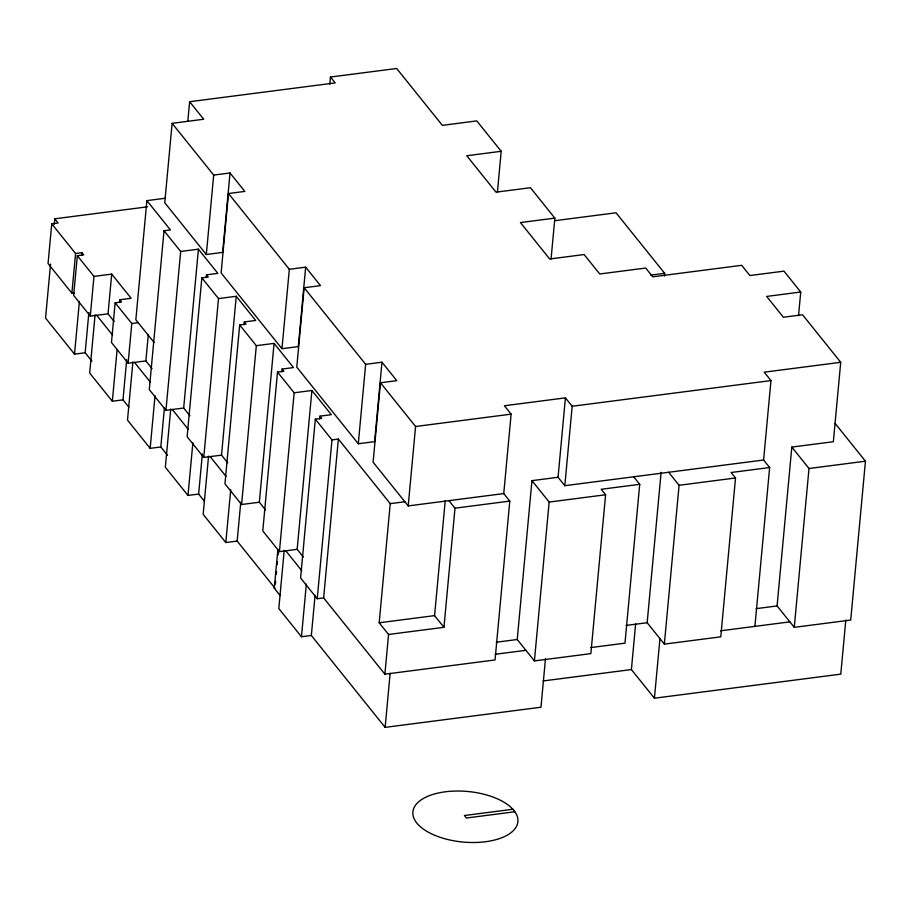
<?xml version="1.0" encoding="UTF-8"?>
<svg xmlns="http://www.w3.org/2000/svg" width="911" height="911" viewBox="0 0 911 911"><rect width="100%" height="100%" fill="white"/><g stroke="black" fill="none" stroke-linecap="round" stroke-linejoin="round"><path stroke-width="1.37" d="M147.605 206.808L54.762 218.799L58.133 223.001L51.745 223.821L48.055 263.541L71.878 293.205L74.44 292.875M50.56 264.053L45.55 318.076L74.508 354.14L85.156 352.762L91.897 361.155M54.25 224.277L54.762 218.799M71.878 293.205L75.567 253.486L51.745 223.821M75.567 253.486L81.956 252.666L83.721 254.852L77.321 255.684L73.643 295.392L90.28 316.117L108.033 313.828L114.217 321.515M81.705 255.399L81.956 252.666M74.508 354.14L79.394 301.495M85.156 352.762L88.879 312.587M90.28 316.117L93.97 276.409L77.321 255.684M95.074 314.853L89.677 373.032L112.338 401.239L122.985 399.861L128.884 407.217M108.033 313.828L111.711 274.109L93.97 276.409M111.711 274.109L131.138 298.296L119.785 299.765L121.539 301.962L115.15 302.782L111.472 342.502L128.109 363.216L145.862 360.927L152.035 368.625M119.535 302.509L119.785 299.765M112.338 401.239L117.086 349.983M122.985 399.861L126.709 359.686M128.109 363.216L131.799 323.507L115.15 302.782M165.187 198.256L146.887 200.625L135.841 319.761L154.073 342.468M132.904 361.952L127.506 420.13L150.156 448.337L160.814 446.971L167.556 455.363M145.862 360.927L148.277 334.906M172.122 123.327L164.754 202.743L206.319 254.511L222.648 252.393L230.016 172.976L213.686 175.083L172.122 123.327L203.711 119.239L189.636 101.713L335.191 82.912L330.477 77.036L396.684 68.484L442.347 125.354L476.783 120.901L501.198 151.294L497.406 192.187M146.887 200.625L170.425 229.925L164.026 230.745L149.29 389.601L165.939 410.326L183.68 408.026L189.864 415.723M150.156 448.337L155.041 395.704M187.825 121.22L189.636 101.713M160.814 446.971L164.401 408.174M165.939 410.326L180.674 251.47L164.026 230.745M170.733 409.05L165.335 467.241L187.985 495.447L198.632 494.069L204.531 501.414M183.68 408.026L198.416 249.181L180.674 251.47M198.416 249.181L217.843 273.368L206.49 274.837L208.243 277.024L201.855 277.855L187.119 436.699L203.757 457.424L221.51 455.136L227.693 462.822M206.319 254.511L213.686 175.083M206.228 277.65L206.49 274.837M187.985 495.447L192.87 442.803M198.632 494.069L202.367 453.894M203.757 457.424L218.503 298.569L201.855 277.855M228.49 193.519L221.122 272.947L281.966 348.708L298.296 346.601L305.663 267.174L289.334 269.292L228.49 193.519L244.82 191.412L230.016 172.976M208.562 456.16L203.164 514.339L225.814 542.546L237.167 541.077L274.997 588.187L274.291 588.278L277.889 549.481M221.51 455.136L236.245 296.28L218.503 298.569M236.245 296.28L255.672 320.467L244.319 321.936L246.072 324.134L239.684 324.954L224.949 483.809L241.586 504.523L259.339 502.234L265.522 509.932M244.057 324.749L244.319 321.936M225.814 542.546L230.699 489.902M237.167 541.077L240.766 502.291M241.586 504.523L256.321 345.679L239.684 324.954M259.339 502.234L274.074 343.379L256.321 345.679M274.074 343.379L293.501 367.577L282.137 369.046L283.902 371.232L277.513 372.064L262.778 530.908L279.415 551.633L297.168 549.333L303.34 557.031M281.966 348.708L289.334 269.292M281.875 371.859L282.137 369.046M275.384 584.031L275.646 581.252M276.284 574.329L276.545 571.561M277.183 564.638L277.434 561.859M278.083 554.936L278.333 552.168M279.415 551.633L294.151 392.778L277.513 372.064M304.149 287.728L296.781 367.156L358.285 443.748L374.615 441.641L381.982 362.214L365.653 364.332L304.149 287.728L320.478 285.621L305.663 267.174M284.209 550.358L278.812 608.548L301.461 636.755L311.346 635.479L385.137 727.365L540.975 707.232L545.473 658.744M329.816 84.085L330.477 77.036M297.168 549.333L311.904 390.489L294.151 392.778M311.904 390.489L331.331 414.676L319.966 416.145L321.731 418.331L315.331 419.162L300.596 578.007L317.244 598.732L323.633 597.901L384.886 674.186L495.049 659.951L509.796 501.096L503.749 493.58L511.117 414.152L504.375 405.748L565.424 397.868L572.176 406.26L564.809 485.688L763.6 460.009L769.647 467.537L754.912 626.381M319.704 418.958L319.966 416.145M301.461 636.755L306.347 584.11M311.346 635.479L315.081 595.304M317.244 598.732L331.98 439.888L315.331 419.162M323.633 597.901L338.368 439.056L331.98 439.888M358.285 443.748L365.653 364.332M381.982 362.214L396.797 380.661L380.468 382.768L373.1 462.196L408.208 505.912L503.749 493.58M384.886 674.186L388.564 634.466L379.192 622.794L390.238 503.646L338.368 439.056M385.137 727.365L390.147 673.331M408.208 505.912L415.575 426.496L380.468 382.768M388.564 634.466L443.953 627.315L434.57 615.631L445.228 500.697M443.953 627.315L454.999 508.179L448.952 500.651M551.064 259.009L554.856 218.116L530.441 187.723L496.005 192.164L466.762 155.747L501.198 151.294M590.59 647.607L624.98 643.166L639.716 484.322L601.203 489.287L605.599 494.764L590.863 653.62L534.415 660.908L517.232 639.511L531.967 480.655L558.056 477.284L564.809 485.688M534.415 660.908L549.151 502.063L531.967 480.655M558.056 477.284L565.424 397.868M664.392 276.044L664.654 273.311L616.041 212.787L554.628 220.724M845.807 620.118L840.785 674.14L654.417 698.213L631.403 669.551L635.639 623.841M769.647 467.537L731.123 472.513L735.519 477.979L720.783 636.835L664.347 644.123L647.163 622.725L661.113 472.308M654.417 698.213L659.951 638.645M664.347 644.123L679.082 485.278L668.64 472.274M763.6 460.009L770.968 380.582L764.227 372.178L840.716 362.305L833.349 441.721L791.818 447.085L777.083 605.94L794.267 627.337L850.715 620.049L865.45 461.205L835.193 423.524M798.537 315.707L800.735 292.021L783.972 271.136L749.89 275.543L741.679 265.317L652.754 276.807L645.717 268.039L599.723 273.983L584.11 254.545L549.675 258.986L520.42 222.569L554.856 218.116M794.267 627.337L809.002 468.493L791.818 447.085M131.799 323.507L138.187 322.676M650.613 275.122L664.654 273.311M800.735 292.021L766.663 296.428L783.369 317.233L802.545 314.762L840.716 362.305M415.575 426.496L511.117 414.152M572.176 406.26L770.968 380.582M390.238 503.646L404.871 501.756M454.999 508.179L509.796 501.096M549.151 502.063L605.599 494.764M679.082 485.278L735.519 477.979M809.002 468.493L865.45 461.205M379.181 622.782L434.57 615.631M496.256 642.221L517.232 639.511M626.176 625.436L647.163 622.725M756.107 608.65L777.083 605.94M495.14 654.292L525.92 650.317M720.521 630.822L789.871 621.86M543.093 680.961L631.403 669.551M512.802 809.264L464.394 815.527L466.398 818.021L514.806 811.769M633.669 476.795L639.716 484.322M96.668 315.286L112.588 335.1M134.498 362.396L150.395 382.187M172.327 409.495L188.235 429.309M210.156 456.593L226.065 476.407M285.803 550.802L301.712 570.616M274.291 588.278L280.189 595.623M513.963 810.494L510.934 807.294A52.724 25.394 5.3 0 0 422.385 799.072A52.724 25.394 5.3 0 0 456.217 841.206A52.724 25.394 5.3 0 0 516.173 813.808L513.963 810.494"/></g></svg>
